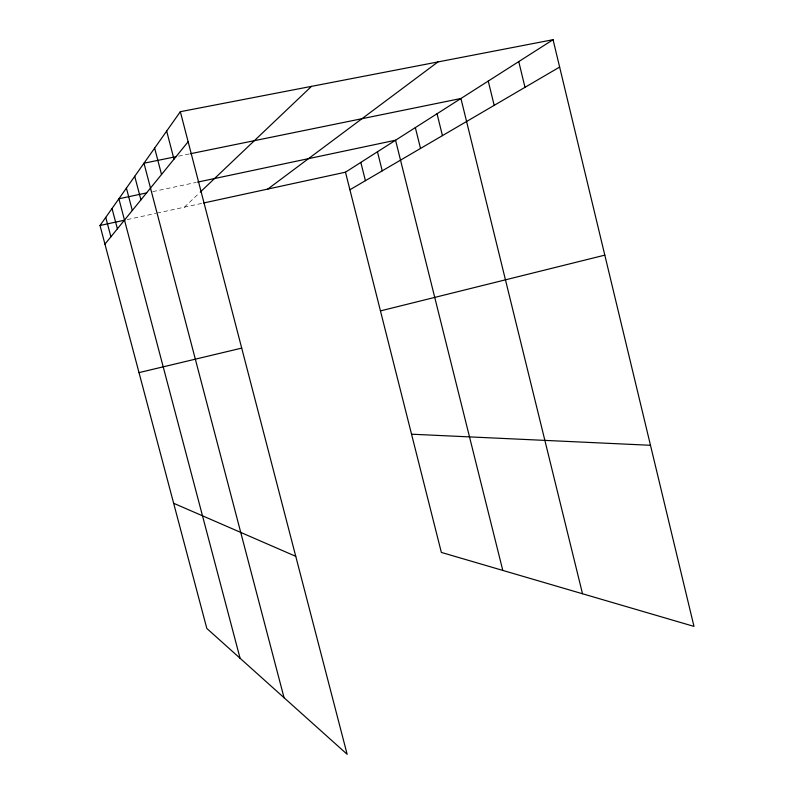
<?xml version="1.0" encoding="UTF-8"?>
<svg xmlns="http://www.w3.org/2000/svg" width="794" height="794" viewBox="0 0 794 794"><rect width="100%" height="100%" fill="white"/><g stroke="black" fill="none" stroke-linecap="round" stroke-linejoin="round"><path stroke-width="0.6" stroke-dasharray="3.97 2.98" d="M184.407 207.174L199.433 192.892M127.248 219.591L155.773 213.397M156.964 213.129L202.47 203.254M152.756 191.612L196.356 182.382M178.511 156.16L189.22 153.967"/><path stroke-width="1.19" d="M180.337 111.696L347.147 754.3L206.827 628.451L100.014 225.506L180.337 111.696L553.061 39.7L693.986 626.406L441.355 552.426L345.479 172.189L553.061 39.7M104.947 244.135L188.138 141.749M200.267 192.098L311.506 86.357M267.796 189.061L437.96 61.932M349.906 189.756L559.631 67.063M380.455 310.901L604.81 255.142M139.01 372.614L241.704 348.109M100.014 225.506L124.886 220.097M203.671 202.986L345.479 172.189M146.701 192.892L118.872 198.778L240.076 658.276M197.567 182.124L395.561 140.22L502.791 570.42M176.129 156.646L143.982 163.207L284.053 697.718M190.411 153.728L460.937 98.496L582.518 593.763M411.54 434.199L650.485 445.285M173.638 503.267L295.755 556.326M105.751 217.367L110.902 236.811M134.732 176.308L140.925 199.86M126.405 188.099L132.3 210.47M112.014 208.494L117.393 228.821M154.632 148.101L161.529 174.491M166.661 131.07L173.985 159.167M377.458 151.783L382.232 170.839M360.823 162.403L365.409 180.685M437.037 113.75L442.437 135.625M415.341 127.596L420.512 148.448M488.25 81.067L494.176 105.354M518.76 61.595L524.993 87.33"/></g></svg>
